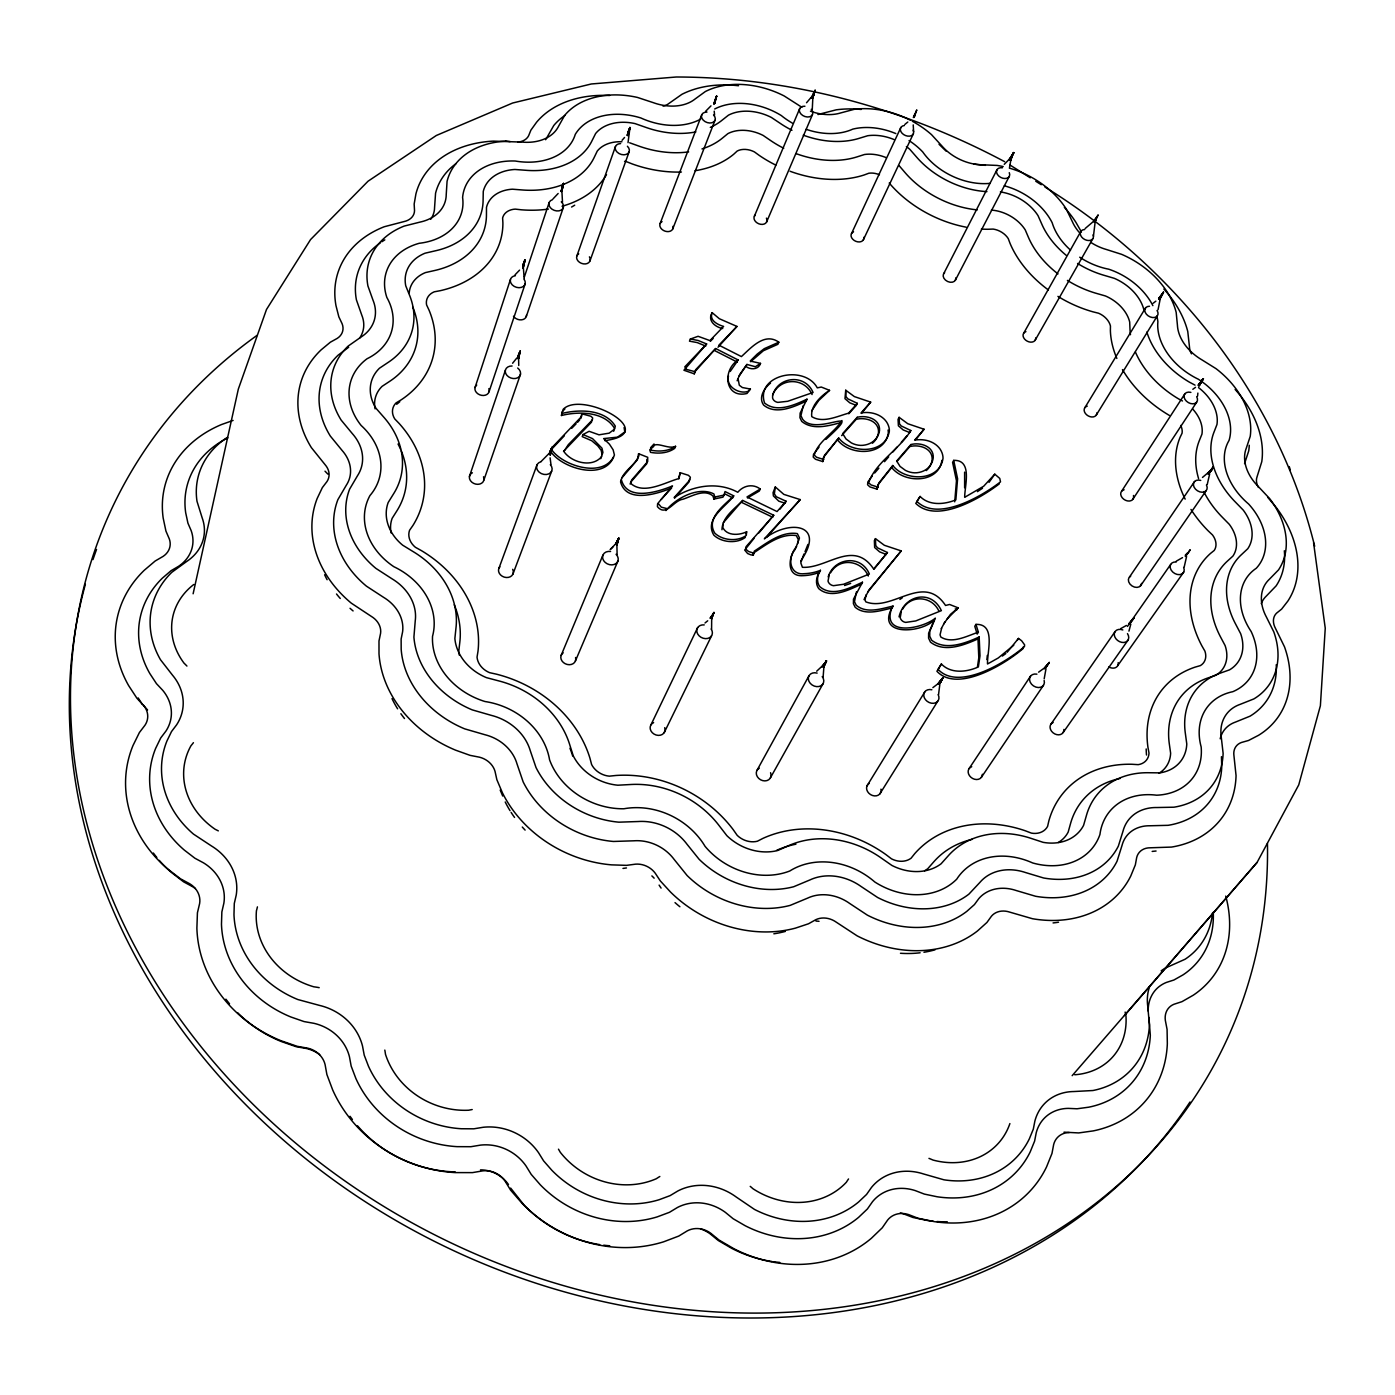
<?xml version="1.0" encoding="UTF-8"?>
<svg xmlns="http://www.w3.org/2000/svg" width="1395" height="1395" viewBox="0 0 1395 1395"><rect width="100%" height="100%" fill="white"/><g stroke="black" fill="none" stroke-linecap="round" stroke-linejoin="round"><path stroke-width="1.5" d="M938.539 694.658L939.794 684.596M624.803 431.962L624.088 427.55M819.057 447.08L813.529 454.299L813.215 457.107L815.517 459.269L822.771 461.571L823.468 457.42L838.726 438.03C851.142 454.055 885.598 454.351 889.365 431.072A19.687 14.979 27.2 0 0 886.61 421.987C881.047 413.949 870.306 411.316 861.046 412.937L870.689 402.126L854.385 396.599L845.719 390.216L844.969 398.674L849.764 402.806L856.303 405.387L857.332 403.347L847.741 398.778L845.998 396.633L845.719 390.216M822.771 461.571L824.48 455.38L838.726 438.03M753.997 538.4L744.686 550.048L747.598 553.519L750.632 554.774L753.283 555.28L753.335 553.117C765.872 544.992 780.503 533.099 796.336 535.593L798.446 539.987L797.644 543.719M753.283 555.28L754.329 551.112C766.866 542.986 781.514 531.094 797.347 533.587L799.475 537.982L795.586 548.497M964.625 487.779L964.625 472.138M518.609 358.567L518.748 365.49M523.334 267.369L524.886 260.237L522.776 268.171L524.886 260.237L523.073 267.038L524.886 260.237L523.421 264.318L524.886 260.237L523.421 264.318L524.886 260.237L523.334 267.369L524.189 278.634M738.077 378.655L739.315 385.247L742.349 387.531L750.423 389.065L747.005 393.477C724.825 398.918 721.93 369.954 738.199 359.997L715.67 348.541L695.617 369.78L694.292 373.843L683.916 370.25L706.637 343.972L698.093 340.467L690.351 339.055L689.479 341.165L697.204 342.577L705.748 346.082M562.359 187.052L563.475 183.53L561.767 191.272L563.475 183.53L561.644 187.976L563.475 183.53L561.627 190.435L563.475 183.53L561.732 187.715L563.475 183.53L561.889 190.958L562.499 202.327M1044.192 678.772L1045.954 668.99M628.744 131.043L627.959 135.42L629.982 127.538L627.576 135.507L629.982 127.538L628.116 134.67L629.982 127.538L628.099 132.037L629.982 127.538L628.029 142.674M899.112 417.332L899.461 423.784L901.222 425.946L910.813 430.514L909.732 432.537L903.21 429.956L898.397 425.806L898.049 419.354L899.112 417.332L907.796 423.731L924.065 429.241L916.253 439.059M580.773 418.605L581.785 413.809L590.957 416.285L592.666 417.925L592.3 420.069L568.323 444.639L563.876 451.492C571.287 462.477 592.23 468.197 601.594 456.601M581.785 413.809L581.575 416.495L552.594 446.958L551.81 449.94C563.615 466.488 604.523 478.712 614.428 455.032L613.12 449.783L609.458 444.203L603.651 438.588L617.532 437.158L624.908 431.875M616.886 545.079L617.113 554.478M867.899 591.899L901.205 550.903L884.36 545.288L875.45 538.644L875.729 545.55L877.525 547.817L887.447 552.525L873.933 569.299M1023.372 646.722L1023.215 648.466C1005.464 663.898 957.58 693.332 936.917 671.291L941.381 663.968C950.832 674.029 966.892 672.163 978.383 666.915L980.005 655.824L979.168 636.974C965.078 643.374 945.409 650.959 931.633 640.218L929.733 636.242L929.785 631.237L935.365 618.125C923.891 628.081 881.797 637.689 891.475 608.691M1158.042 309.742L1160.152 299.227M986.893 659.608L987.311 655.423M722.872 524.45L722.906 527.711C727.091 536.151 739.367 535.366 746.656 531.774L746.29 535.401C737.798 541.835 722.68 540.667 714.798 533.152C705.574 518.242 724.389 505.147 733.735 495.87L725.051 491.546L723.9 495.12L714.815 497.021L713.891 499.061L722.959 497.161L724.406 494.405M1197.573 396.058L1197.869 393.076M1184.216 566.945L1186.587 556.466M1207.233 484.483L1209.639 474.038M941.904 460.333C938.556 483.716 904.03 483.559 891.701 467.499L892.783 465.494C905.111 481.554 939.672 481.728 943.02 458.327A19.704 14.979 28.5 0 0 940.16 449.19C934.598 441.169 923.891 438.483 914.632 440.157L924.065 429.241M1009.527 167.4L1010.887 159.78M728.486 375.918C725.557 386.432 738.984 394.489 747.947 391.402L750.423 389.065M711.677 619.24L711.589 629.145M977.459 666.949L978.802 657.725L977.982 638.875L979.168 636.974M813.494 94.075L812.186 98.156L815.098 90.344L811.437 97.789L815.098 90.344L812.849 97.737L812.274 109.403M954.721 501.834L956.464 480.769L952.593 462.373L953.709 460.367C972.873 459.687 964.608 485.913 964.677 497.317L983.649 486.262L994.792 474.178L999.762 478.433L1000.511 481.85C981.662 496.376 937.911 522.131 916.881 501.415L920.107 496.446C929.279 505.984 944.589 504.519 955.854 499.863L957.598 478.781L953.709 460.367M561.889 190.958L562.481 187.226M591.846 420.034L591.48 422.179L563.528 451.352M689.461 479.322L688.973 482.007L674.587 498.154M823.852 667.507L823.137 676.906M628.203 134.827L628.901 131.287M617.131 541.487L615.509 544.189L618.787 538.208L616.852 545.271L618.787 538.208L615.736 544.137L618.787 538.208L616.747 542.393L617.131 541.591M718.006 347.25L736.961 326.43L719.367 318.74L712.165 312.672C708.887 320.327 717.623 324.739 723.621 326.413L709.933 340.589L698.075 336.3L690.351 339.055M519.114 354.696L518.434 357.992L520.143 351.226L518.382 355.306L520.143 351.226L518.539 358.742L520.143 351.226L518.068 357.713L520.143 351.226L518.609 355.812L518.818 354.958M1128.939 631.133L1130.822 624.071M715.495 99.725L714.693 103.474L716.664 96.028L713.822 103.91L716.664 96.028L715.077 100.196M193.12 593.782L238.336 389.083L266.497 309.481L310.544 239.591L368.053 181.21L436.321 135.489L512.628 103.021L591.306 83.979L676.261 77.004C790.808 77.144 903.733 107.921 1004.627 161.663M694.292 373.843L694.727 371.89L715.67 348.541M617.619 541.556L616.852 544.87L618.787 538.208L617.305 541.766M613.678 431.264L614.463 428.213C604.122 411.368 578.681 411.211 561.453 415.501L562.394 411.42L564.87 408.979M561.453 415.501L563.179 409.31C581.959 389.798 662.695 433.147 604.75 440.628M712.496 615.892L713.944 612.422L711.555 618.63L713.944 612.422L710.107 618.316L712.147 615.561M812.849 97.737L815.098 90.344L812.57 98.103L813.773 93.953M613.591 457.107C603.704 480.769 562.83 468.581 551.025 452.05M1095.145 221.997L1093.453 236.226M711.712 619.049L712.583 615.823M915.347 113.518L914.126 117.476L916.794 109.909L913.394 117.546L915.12 113.605M523.526 263.986L523.282 264.858L523.509 263.725M551.984 447.481L550.327 454.596L551.984 447.481L549.246 453.637L551.984 447.481L550.153 454.944L551.984 447.481L550.136 451.84L551.984 447.481L550.467 451.003M824.794 664.299L826.468 660.899L822.614 666.444L826.468 660.899L823.8 667.089L826.468 660.899L822.108 666.793L824.462 664.003M600.774 458.693L602.919 452.381L601.977 448.196L592.561 438.64L583.023 434.542L582.221 436.635L591.742 440.733L597.757 445.825L601.158 450.289L602.099 454.456M657.586 503.752L657.429 506.681C666.235 517.092 673.401 500.526 682.852 499.253C691.885 496.341 704.301 488.546 712.95 495.975L713.891 499.061M1011.724 156.1L1009.806 159.989L1013.694 152.578L1009.492 159.727L1013.694 152.578L1010.573 160.111L1013.694 152.578L1009.335 159.396L1011.689 156.013M678.929 478.834L680.202 472.696L688.45 475.311L690.368 477.264L689.88 479.95L674.134 497.579C693.367 485.216 718.006 481.467 737.781 492.278C743.378 485.443 753.004 483.455 760.258 489.035L759.281 491.057L747.493 497.963M1012.107 156.083L1010.712 160.024L1012.02 156.205M475.05 387.531L510.448 279.453M628.517 131.304L627.157 135.437L628.622 131.357M899.043 616.886C903.821 595.212 931.215 588.62 941.381 610.644L915.748 620.932L905.739 622.397A5.563 4.394 30.2 0 1 900.211 617.776L901.292 611.585M524.398 276.873L549.107 202.693M489.087 391.664L525.148 283.865M469.435 476.41L505.356 370.355M526.281 316.526L563.284 207.611M766.5 537.406L800.242 499.602L783.833 494.388L775.306 486.942L774.364 493.9L776.265 496.725L786.152 501.276L779.962 509.158M483.925 479.95L520.527 374.174M576.885 255.93L615.457 146.492M856.443 591.864L854.49 601.716L856.268 605.325C866.557 613.957 881.396 608.691 893.027 606.093L891.911 608.028C880.297 610.644 865.475 615.892 855.187 607.278L853.409 603.669L853.478 599.17L862.476 582.238C850.043 587.87 832.135 597.409 819.772 586.65C816.214 581.767 817.226 575.106 820.434 570.328A52.33 41.153 26.7 0 1 804.235 573.694C790.145 575.472 787.198 558.663 795.01 549.63M829.205 574.949L828.02 581.087A5.528 4.377 28.2 0 0 833.495 585.691L843.574 584.261L869.364 574.06C861.151 554.129 834.123 557.599 828.159 576.92M1096.139 218.161L1093.61 221.386L1098.214 214.9L1094.238 222.276L1096.243 218.457M589.928 261.022L629.11 151.863M941.608 628.291L940.056 634.812L940.805 637.009C952.087 644.211 967.049 635.946 978.383 632.179L975.959 624.385C996.204 623.687 987.05 651.953 987.503 663.985L998.297 657.952L1013.781 645.17M864.028 599.606L868.98 589.945L901.205 550.903M866.121 594.828L865.005 600.007L865.824 601.855C892.451 612.231 923.42 572.089 945.548 605.465L949.594 604.471L958.156 607.854L947.153 618.944M1096.453 218.457L1094.813 222.311L1096.487 218.387M940.84 681.806L942.811 677.953L938.05 683.968L942.811 677.953L940.631 682.05L942.811 677.953L938.085 683.777L940.649 680.969M498.974 568.166L537.023 464.831M512.907 574.147L551.67 471.161M630.104 484.03L631.726 479.95L647.681 461.571L647.716 457.298L638.596 453.706L637.428 459.722L621.926 477.822M660.131 223.514L701.807 114.652M672.721 229.007L714.955 120.423M803.258 405.631L800.939 415.64L802.683 419.337C816.947 437.158 867.341 401.533 825.892 439.425M805.002 551.74L807.932 544.434M1047.383 665.677L1049.249 662.433L1044.262 668.658L1049.249 662.433M737.135 380.748L739.838 374.348L746.953 364.444L755.375 366.728L760.519 363.38L750.196 361.043L757.206 354.086L764.303 348.645L778.828 342.211L777.887 344.303L763.361 350.738L750.649 361.741M941.102 681.074L939.62 683.777L942.811 677.953L940.265 681.963L940.788 681.266M561.121 655.441L602.867 555.245M653.156 446.051C657.132 441.605 668.763 449.696 675.581 446.313L674.692 448.388C667.786 453.253 658.667 453.863 650.558 452.364L649.739 449.8L653.749 446.4M712.165 312.672C707.056 320.519 715.373 327.25 722.715 328.522M754.399 216.19L799.719 108.514M575.455 660.864L617.933 560.999M766.57 222.067L812.448 114.686M665.956 510.587C675.703 498.085 698.651 486.088 713.891 493.935L714.815 497.021M800.747 560.947C826.677 523.561 788.872 519.236 764.355 538.854L800.242 499.602M803.938 554.007L800.782 562.83L802.404 567.294C827.026 568.864 853.444 538.801 873.636 568.986L887.447 552.525M730.213 371.454L738.199 359.997M1161.25 295.618L1159.018 299.35L1163.465 292.235L1159.629 299.559L1163.465 292.235L1158.722 299.053L1163.465 292.235L1158.617 298.704L1161.215 295.531M738.914 376.441L746.953 364.444M1188.209 553.013L1190.214 549.735L1185.314 556.466L1188.034 553.083M760.519 363.38C758.618 369.71 750.667 370.006 746.011 366.536M824.864 663.933L823.085 666.479L826.468 660.899L824.201 665.014L824.672 664.282M851.525 233.54L900.821 127.538M745.314 537.406C736.839 543.841 721.738 542.672 713.856 535.174C704.039 519.027 725.749 507.03 733.735 495.87M863.348 239.835L913.184 134.112M723.342 522.689L742.715 500.439L773.754 515.261L758.897 532.907M650.994 724.79L697.639 627.611M811.785 410.723L818.673 400.574L829.572 390.338L821.289 387.043L817.296 387.862C804.514 364.182 755.323 374.662 764.547 402.998C776.806 413.147 794.627 404.916 806.973 399.197L805.996 401.272C793.65 406.974 775.829 415.222 763.606 405.056C758.2 397.435 764.303 388.037 770.528 383.067M745.697 533.779L746.656 531.774M775.306 486.942L773.057 492.662L773.388 495.922L778.776 501.136L785.158 503.299M1244.567 463.611L1248.734 450.864A85.984 62.513 31.9 0 0 1249.257 445.284M664.212 732.637L711.555 635.841M796.597 546.509C788.437 555.838 785.42 577.111 803.206 575.664A52.278 41.135 26.7 0 0 819.388 572.299L820.434 570.328M870.689 402.126L861.395 413.426M943.718 273.647L997.059 169.597M955.279 280.36L1009.143 176.607M941.259 628.657L944.833 622.065M872.189 476.079L867.864 481.903L867.585 484.745L869.905 486.907L877.141 489.192L878.85 483.001L892.783 465.494M875.45 538.644L874.369 540.615L874.648 547.52L879.617 551.862L886.366 554.495M1161.303 295.391L1158.704 298.408L1161.529 295.444M756.892 770.528L808.926 675.878M862.476 582.238L861.395 584.209C848.98 589.823 831.071 599.362 818.725 588.62C815.168 583.738 816.197 577.077 819.388 572.299M920.107 496.446L915.783 503.403C936.795 524.101 980.511 498.346 999.343 483.821M770.441 777.782L823.172 683.515M1023.721 333.161L1080.916 231.274M1035.073 340.363L1092.791 238.754M806.973 399.197L800.137 413.129L799.945 417.698L801.706 421.377C812.692 430.497 828.543 425.841 840.958 422.563M994.792 474.178L989.038 482.321M1201.112 382.056L1198.933 385.805L1203.397 378.708L1198.567 385.543L1203.397 378.708L1198.375 385.194L1203.397 378.708L1198.375 384.846L1201.112 381.811M893.027 606.093C874.264 636.643 921.014 633.487 934.231 620.06L928.634 633.173L928.582 638.16L930.482 642.136C944.241 652.877 963.893 645.275 977.982 638.875M1084.926 407.584L1145.557 307.911M866.975 785.926L925.042 691.519M1096.121 415.326L1157.292 315.933M975.959 624.385L974.774 626.303L977.18 634.08L978.383 632.179M879.844 793.929L937.684 701.319M772.847 394.436C780.206 377.382 804.514 377.243 812.082 394.558M1017.269 640.322L1018.507 638.422L1021.628 640.758L1024.61 644.839L1024.453 646.565C1006.667 662.015 958.766 691.449 938.085 669.391L941.381 663.968M1121.65 491.162L1185 393.652M1132.705 499.48L1196.614 402.301M969.106 768.575L1030.504 676.191M1210.86 470.481L1208.419 474.091L1213.249 467.255L1208.14 473.759L1213.249 467.255L1210.93 471.126L1213.249 467.255L1208.07 473.376L1210.843 470.377L1202.49 477.439M981.4 777.311L1043.443 685.329M1129.531 576.972L1194.573 481.484M1140.43 585.952L1206.047 490.796M877.786 485.007L891.701 467.499M943.683 623.983L950.448 614.375L958.156 607.854M1050.766 724.423L1114.971 631.726M1124.509 1015.525L1257.069 862.441L1298.745 784.897L1320.385 705.748L1325.25 628.203L1313.567 542.725M1127.456 626.442L1170.632 564.487M1018.507 638.422L1007.173 652.267M1063.199 732.462L1128.049 640.113M1117.726 665.624L1183.727 572.142M516.882 357.94L512.593 363.258M1211.069 470.272L1213.249 467.255L1208.192 473.079M811.297 97.162L806.537 102.759M1132.077 620.444L1134.309 617.549L1129.287 624.018L1134.309 617.549L1129.148 623.425L1131.92 620.566M548.653 453.881L541.138 461.466M902.513 609.319C910.569 594.444 931.773 595.804 938.852 610.975M830.583 572.77C839.424 557.25 861.395 560.023 868.283 576.013M822.23 666.636L824.515 663.915L816.703 671.187M661.213 499.462L671.623 487.988C656.801 494.109 626.338 503.56 620.566 481.92C622.745 470.795 635.039 465.843 638.927 455.677L638.596 453.706M558.157 193.486L552.926 198.997M577.6 422.301L579.71 419.843M630.871 482.007L646.809 463.646L646.844 459.373M610.121 549.613L615.16 544.416M622.065 140.32L624.524 137.477M897.002 461.379L909.802 446.574C919.113 444.116 932.854 448.179 932.139 459.809A28.946 22.041 28.1 0 1 926.245 470.586M519.568 270.142L515.017 274.85M910.813 430.514C899.845 449.085 875.624 462.268 868.649 482.722L870.968 484.902L878.205 487.186M874.682 472.992L878.885 468.145M884.5 461.675L888.702 456.81M892.905 451.963L897.125 447.097M901.327 442.25L906.942 435.763M1072.162 1075.667L1257.069 862.441M773.754 515.261L746.046 546.683L745.941 549.299L748.574 551.513L754.276 553.292M786.152 501.276L777.05 511.546L746.988 496.951L760.258 489.035M551.81 449.05L564.4 435.711M1009.405 159.1L1004.243 164.348M841.638 435.641L856.181 419.337C865.458 416.948 879.303 420.889 878.484 432.572A28.929 22.041 26.8 0 1 872.416 443.244M710.979 105.863L705.678 111.234M841.97 420.523C834.419 432.572 818.115 441.256 814.227 455.084L816.528 457.229L823.782 459.53M857.332 403.347L848.561 413.164C837.279 416.303 822.719 423.505 811.75 416.617C810.338 405.736 821.08 395.831 829.572 390.338M848.788 413.792L856.303 405.387M654.028 443.976L650.593 447.725L651.43 450.289C659.539 451.788 668.676 451.195 675.581 446.313M1093.68 221.247L1085.223 228.466M710.404 341.287L713.141 338.444M736.961 326.43L718.896 345.158L741.408 356.579C751.155 347.721 764.652 331.975 778.828 342.211M706.637 343.972L684.806 366.85L686.323 369.361L695.181 371.733M571.741 428.265L576.135 423.784M612.823 547.136L610.714 549.072M1155.862 301.146L1153.177 303.238M742.715 500.439C734.729 508.791 722.261 517.057 721.965 529.734M938.19 683.602L932.854 687.648M904.884 124.417L907.814 122.028M1044.471 667.943L1038.612 672.163M705.033 622.955L707.718 620.792M1195.532 387.322L1192.812 389.292M1002.342 656.068L1005.83 653.558M583.023 434.542L589.108 431.299L598.996 434.822L609.144 433.165L614.515 429.172L615.3 426.12C604.942 409.258 579.483 409.101 562.237 413.391M899.897 599.449L902.303 597.775M977.407 491.633L982.499 488.233M1182.507 557.616L1176.264 561.191M1126.41 625.448L1120.726 628.604M348.68 347.233L338.096 355.184A94.302 74.074 17.1 0 0 330.336 436.077L342.124 450.48A39.601 31.649 14.5 0 1 346.326 485.198L337.886 499.637A96.551 78.172 17.7 0 0 366.414 586.144L383.555 597.322A40.577 33.672 15.8 0 1 402.597 631.813L401.132 639.032L401.185 649.355A98.086 81.52 20.1 0 0 464.675 728.853L485.007 734.746A41.118 35.137 20.2 0 1 516.935 763.675L523.16 781.897A98.783 83.334 24.6 0 0 613.434 841.464L633.905 840.801A41.24 35.607 27.6 0 1 674.116 859.39L687.125 875.537A98.696 83.107 29.9 0 0 790.198 905.372L807.635 898.118A41.03 34.892 34.5 0 1 849.729 903.489L867.359 915.137A97.824 80.893 34 0 0 966.875 911.301L974.442 904.57L978.749 898.694A40.403 33.253 38.1 0 1 1016.292 890.551L1035.596 896.27A96.115 77.318 36 0 0 1117.046 861.238L1122.051 845.335A39.339 31.161 38.9 0 1 1150.003 825.77L1168.086 825.317A93.727 73.133 36.3 0 0 1221.758 766.396L1221.445 756.7M233.105 420.436L221.491 424.551A123.702 100.021 13.7 0 0 163.18 518.051L165.935 531.094L169.336 538.993A20.942 17.019 9.8 0 1 163.093 556.396L155.159 561.017L144.278 570.259A127.869 106.648 12 0 0 128.654 685.625L136.884 698.197L147.574 709.95M844.55 585.516L850.671 583.406M622.972 868.422L626.46 867.952M1152.165 851.421L1156.071 851.02M455.101 1171.748L451.178 1171.748A123.806 112.995 22.3 0 1 357.504 1125.817M1064.019 1132.165L1078.684 1132.932L1093.192 1130.909A126.997 105.148 41.1 0 0 1167.336 1043.652L1167.074 1029.37L1165.331 1020.355A20.751 16.723 42.9 0 1 1174.015 1004.243L1181.966 1001.662L1193.248 995.21A122.76 98.661 39.2 0 0 1225.734 896.078M991.392 210.104L994.321 210.401A34.108 24.343 27.6 0 1 1025.255 229.913L1028.272 236.976A82.41 57.91 29 0 0 1058.003 273.908M973.675 164.104L985.428 165.36M506.054 141.052L510.117 141.575M772.76 517.283L741.756 502.462M666.845 508.547L661.317 507.17L658.004 503.211L672.512 485.931C657.673 492.051 627.192 501.502 621.42 479.845M629.668 142.796L638.474 145.952A84.38 60.09 21.3 0 0 688.624 151.898M714.763 350.651L737.275 362.09M725.295 494.109L732.776 497.893M1195.027 385.142L1189.429 382.16A77.056 54.475 31.5 0 1 1146.864 332.045M1182.489 400.975L1178.897 399.075A83.927 59.566 31.6 0 1 1135.425 352.063M955.279 608.865L956.987 609.772M1010.119 165.116L1030.26 177.793M1035.77 181.263L1041.263 184.715M1044.925 187.017C1175.183 267.439 1277.907 396.407 1314.683 546.247M939.044 144.278L946.228 151.235M899.2 165.761L904.657 172.143A81.974 57.439 26.4 0 0 977.285 209.895M837.697 440.07C850.113 456.095 884.535 456.357 888.301 433.113A19.669 14.979 27.2 0 0 888.057 430.061M325 471.179L327.912 474.143M1267.863 497.474L1276.111 507.344A106.526 79.009 33.9 0 1 1287.812 601.14L1281.621 609.109L1276.617 613.12A17.769 13.183 36.3 0 0 1275.466 628.343L1284.499 646.827A109.769 83.386 35.4 0 1 1258.499 735.322L1248.525 740.483L1241.48 742.471A18.466 14.124 38 0 0 1233.965 755.846L1236.057 775.585A113.065 88.373 36.3 0 1 1171.486 847.079L1150.3 847.794A19.129 15.171 38.9 0 0 1136.716 857.384L1135.338 864.9L1130.787 875.973A115.942 93.395 36.1 0 1 1032.457 918.712L1009.771 912.138A19.635 16.182 38.1 0 0 991.479 916.166L986.91 922.479L977.529 930.918A117.982 97.702 34 0 1 857.14 935.853L836.39 922.252A19.948 16.984 34.5 0 0 815.848 919.671L808.525 923.769L795.377 928.146A119.046 100.37 29.9 0 1 670.594 892.12L660.341 880.942L655.249 873.218A20.053 17.333 27.6 0 0 635.632 864.15L626.582 865.353L611.603 864.865A119.133 100.649 24.6 0 1 502.374 792.709L496.864 779.683L495.016 771.33A19.983 17.106 20.2 0 0 479.461 757.189L470.098 755.358L455.624 750.179A118.313 98.47 20.1 0 1 379.004 653.836L378.987 640.985L380.591 633.26A19.722 16.391 15.8 0 0 371.366 616.416L351.331 603.181A116.482 94.441 17.6 0 1 317.188 498.451L322.367 487.57L327.005 481.519A19.251 15.397 14.5 0 0 325.018 464.587L311.364 447.603A113.745 89.489 17 0 1 321.146 349.849L330.371 342.193L337.189 338.41A18.623 14.351 15.1 0 0 342.089 323.675L338.845 316.857L335.986 305.662A110.501 84.45 17.7 0 1 384.253 226.74L404.009 221.578A17.926 13.375 16.7 0 0 414.524 210.628L414.158 204.036L415.919 193.922A107.206 79.899 19.1 0 1 493.237 141.122L522.445 142.116A43.315 31.3 18.9 0 0 558.575 126.248L564.679 115.366A79.393 57.683 21.1 0 1 637.428 97.423L653.401 102.689A41.989 29.766 21.3 0 0 695.024 99.045L705.364 91.529A77.736 55.713 23.1 0 1 784.182 95.959L797.905 104.73A41.118 28.807 23.8 0 0 801.881 107.206M659.103 885.11L661.073 888.092M138.157 697.936L142.447 704.51M510.64 1188.069L524.206 1205.245A123.736 112.594 33.3 0 0 599.693 1244.602M1081.439 231.988L1075.894 222.311A100.824 72.121 27.6 0 0 1064.368 207.384M500.195 790.076L502.706 796.022M1289.276 466.662L1290.235 469.714M1148.939 1017.478L1150.317 1035.317A105.235 87.048 41.1 0 1 1088.693 1107.194L1077.045 1108.781L1068.239 1108.38A44.431 37.177 45.3 0 0 1036.241 1132.705L1034.602 1141.127L1030.225 1151.851A108.252 92.611 41.7 0 1 937.091 1196.753L924.327 1194.085L915.312 1190.615A45.791 40.002 46.2 0 0 872.45 1201.775L867.411 1208.959L858.622 1217.329A110.257 97.563 39.8 0 1 745.104 1225.682L733.142 1218.724L725.348 1212.342A46.453 42.338 42.7 0 0 677.429 1207.495L669.478 1212.307L657.289 1216.859A111.112 100.789 33.1 0 1 540.336 1184.843L531.216 1174.398L526.002 1165.941A46.541 43.489 28.8 0 0 480.612 1145.103L470.9 1146.707L457.124 1146.655A111.181 101.155 22.4 0 1 355.865 1078.457L351.174 1066.111L349.465 1056.835A46.506 42.722 12.7 0 0 314.014 1023.337L304.075 1021.576L290.927 1017.007A110.554 98.47 14.6 0 1 221.474 924.257L221.857 911.946L223.845 903.297A46 40.577 7.4 0 0 203.548 862.877L194.916 858.239L184.384 850.148A108.793 93.796 11.8 0 1 155.612 748.452L160.704 737.972L165.9 731.119A44.779 37.822 7.7 0 0 162.657 690.229L156.467 683.655L149.858 673.593A105.968 88.269 12 0 1 162.361 578.158L171.062 570.694L178.49 566.353A43.071 34.962 9.9 0 0 191.132 530.553L187.941 523.195L185.692 512.75A102.515 82.793 13.8 0 1 227.856 437.856M550.973 464.552L550.101 457.822M680.202 472.696L678.493 478.659C664.561 482.635 644.211 494.772 631.081 483.751L630.958 481.972M913.603 131.548L913.219 124.887M714.223 111.181L714.571 115.122M877.141 487.047L877.141 489.192M143.511 705.26A21.779 18.397 7.6 0 1 145.01 725.191L139.413 732.514L132.996 745.54A131.287 113.291 11.7 0 0 167.383 868.719L180.513 878.815L189.772 883.802A22.355 19.739 7.3 0 1 199.624 903.541L197.427 912.801L196.887 928.128A133.379 118.924 14.5 0 0 280.726 1040.618L297.135 1046.302L307.807 1048.186A22.616 20.785 12.6 0 1 325.087 1064.559L326.883 1074.499L332.673 1089.913A134.147 122.167 22.4 0 0 455.258 1172.602L472.434 1172.62L482.862 1170.858A22.634 21.152 28.8 0 1 505.025 1181.024L510.587 1190.127L521.939 1203.188A134.059 121.731 33.2 0 0 663.619 1241.812L678.79 1236.057L687.299 1230.861A22.582 20.594 42.8 0 1 710.683 1233.197L719.053 1240.05L733.979 1248.752A133.048 117.825 39.9 0 0 871.369 1238.289L882.25 1227.809L887.621 1220.067A22.268 19.46 46.3 0 1 908.511 1214.557L918.189 1218.288L934.127 1221.601A130.624 111.862 41.8 0 0 1046.581 1166.848L1051.969 1153.473L1053.678 1144.458A21.605 18.1 45.4 0 1 1069.233 1132.531M193.417 742.681A77.51 65.356 7.8 0 1 190.975 745.732A76.847 66.14 11.9 0 0 215.161 829.293A79.602 70.151 7.6 0 1 218.317 830.879M186.93 666.06A77.51 65.356 7.8 0 0 184.053 663.183A74.842 62.252 12.1 0 1 193.783 584.488M159.274 860.401A121.191 104.817 11.6 0 0 171.602 872.607L183.565 881.814L192.51 886.645A31.928 28.249 7.1 0 1 195.422 888.632M156.815 857.489A121.191 104.817 11.6 0 1 153.345 853.008M257.43 906.872A79.602 70.151 7.6 0 1 256.436 910.743A78.085 69.454 14.7 0 0 313.823 986.806A80.491 73.883 12.8 0 1 319.193 987.66M237.534 1012.63A123.109 109.996 14.3 0 0 281.319 1041.542L296.263 1046.721L306.569 1048.534A32.277 29.731 12.3 0 1 319.682 1054.637M229.547 1003.825A123.109 109.996 14.3 0 1 225.92 999.186M384.811 1050.086A80.491 73.883 12.8 0 1 385.473 1054.271A78.538 71.354 22.5 0 0 468.72 1110.228A80.579 75.19 28.8 0 1 472.19 1109.548M1212.517 912.975A93.395 74.755 39 0 1 1185.035 959.272L1169.603 966.16A52.016 41.78 42.8 0 0 1161.163 970.85M1213.266 912.295A101.73 81.642 39.1 0 1 1183.012 974.878L1173.927 980.005L1166.482 982.394A42.67 34.369 42.9 0 0 1148.19 1011.009M227.263 437.437A94.11 75.801 13.9 0 0 196.991 501.276L202.17 517.859A52.504 42.513 10 0 1 186.843 561.365L171.777 572.334A97.301 80.858 12.2 0 0 160.495 659.73L172.509 675.18A54.597 46 7.9 0 1 176.572 724.877L171.515 731.555L166.929 741.007A99.917 85.932 12 0 0 193.504 834.123L211.412 845.928A56.079 49.366 7.7 0 1 236.226 895.067L234.29 903.489L233.976 914.562A101.539 90.239 14.8 0 0 297.798 999.518L319.333 1005.359A56.707 51.999 12.9 0 1 362.526 1046.093L364.217 1055.126L368.472 1066.233A102.131 92.715 22.5 0 0 461.379 1128.747L473.794 1128.817L483.263 1127.265A56.759 52.923 28.8 0 1 538.505 1152.636L543.614 1160.884L551.845 1170.283A102.079 92.384 33 0 0 659.085 1199.735L670.088 1195.637L677.848 1190.981A56.637 51.528 42.4 0 1 736.141 1196.962L754.538 1209.448A101.277 89.402 39.6 0 0 858.622 1201.967L866.557 1194.451L871.474 1187.459A55.817 48.668 46 0 1 923.647 1173.997L943.944 1179.804A99.429 84.851 41.6 0 0 1029.336 1138.861L1033.294 1129.2L1034.898 1121.005A54.178 45.215 45.2 0 1 1073.854 1091.535L1092.93 1090.524A96.639 79.724 40.9 0 0 1149.445 1024.819L1147.736 1006.213A52.016 41.78 42.8 0 1 1149.846 986.003M659.835 1176.491A80.404 73.203 42.5 0 0 656.33 1178.723A78.486 71.093 33.1 0 1 560.267 1152.27A80.579 75.19 28.8 0 0 558.471 1149.184M750.231 1186.36A80.404 73.203 42.5 0 1 752.969 1188.732A77.876 68.808 39.7 0 0 846.364 1182.245A79.236 69.14 46.1 0 1 848.544 1178.949M609.755 1245.787A123.736 112.594 33.3 0 1 603.721 1245.177M480.508 1169.864A32.294 30.254 28.9 0 1 508.478 1184.547M900.281 1212.987A31.789 27.848 46.5 0 1 903.646 1213.894L912.993 1217.486L927.518 1220.503A120.598 103.509 42 0 0 933.185 1221.218M1009.893 1123.568A76.463 65.321 41.6 0 1 932.976 1160.047A79.236 69.14 46.1 0 0 928.965 1158.373M947.275 1221.776A120.598 103.509 42 0 1 936.969 1221.532M779.788 1262.44A122.812 109.002 40.1 0 1 773.911 1261.777M771.958 1261.498A122.812 109.002 40.1 0 1 731.887 1248.438L718.285 1240.521L710.212 1233.895A32.242 29.469 43.1 0 0 700.569 1228.908M1074.76 1074.76A74.319 61.38 41 0 0 1125.957 1015.891A73.83 59.375 42.8 0 1 1125.137 1012.072M352.412 1119.522A123.806 112.995 22.3 0 1 350.04 1116.279M401.272 450.881A97.04 77.545 14.5 0 1 396.755 511.058L392.152 518.33A39.409 31.893 17.7 0 0 391.088 532.925M398.046 444.028A97.04 77.545 14.5 0 1 400.522 449.155M989.7 183.39A57.893 40.472 26.4 0 1 922.723 151.933A59.096 42.112 25.3 0 0 909.052 140.581M986.928 191.621A75.26 52.522 26.4 0 1 916.271 156.711L909.941 149.457A41.623 29.609 25.3 0 0 906.384 146.562M981.382 229.076A98.923 69.436 26.4 0 0 987.747 229.268L993.17 229.076A16.583 11.857 27.6 0 1 1008.254 238.597L1010.032 243.34A99.446 69.994 29 0 0 1048.342 289.933M966.247 227.193A98.923 69.436 26.4 0 1 889.225 183.041M1003.214 166.563A76.725 54.562 27.6 0 0 997.076 165.43L982.063 164.784A40.786 28.458 26.4 0 1 941.852 145.9L931.511 134.635A76.83 54.667 25.3 0 0 912.33 121.26M1009.335 168.115A76.725 54.562 27.6 0 1 1066.216 208.936L1072.337 221.613A40.996 28.685 29 0 0 1079.137 232.285M1004.348 185.797A59.026 42.042 27.6 0 1 1052.179 222.747A58.206 40.786 29 0 0 1070.506 250.106M1000.372 191.917A41.571 29.557 27.6 0 1 1038.037 215.65L1041.612 223.706A75.661 52.94 29 0 0 1066.233 255.337M714.711 108.984A59.793 42.931 23.1 0 1 781.339 115.576A58.381 40.978 23.8 0 0 792.273 123.056M738.513 85.74A102.149 73.639 23.1 0 0 681.911 94.319L668.728 103.596A16.74 11.945 21.3 0 1 663.009 106.09M806.083 129.282A58.381 40.978 23.8 0 0 852.746 129.142A59.096 42.112 25.3 0 1 895.834 133.571M803.276 135.175A75.888 53.184 23.8 0 0 859.494 138.227L867.742 135.716A41.623 29.609 25.3 0 1 894.178 139.605M791.976 130.258A75.888 53.184 23.8 0 1 779.927 123.161L771.365 117.442A42.112 30.184 23.1 0 0 728.469 115.157L722.209 120.109A77.492 54.963 21.3 0 1 710.317 127.381M796.039 153.607A82.654 58.171 23.8 0 0 857.35 156.781L864.534 154.496A34.143 24.395 25.3 0 1 886.261 157.67M783.711 148.254A82.654 58.171 23.8 0 1 770.581 140.511L763.152 135.437A34.544 24.866 23.1 0 0 727.894 133.624L722.488 138.053A84.38 60.09 21.3 0 1 701.964 148.934M790.041 171.254A99.725 70.325 23.8 0 0 864.22 174.95L868.858 173.224A16.6 11.875 25.3 0 1 879.46 174.741M775.812 165.116A99.725 70.325 23.8 0 1 759.211 155.386L754.381 151.881A16.792 12.119 23.1 0 0 737.205 151.026L733.822 154.148A101.818 72.645 21.3 0 1 695.059 170.731M810.46 111.181A41.118 28.807 23.8 0 0 840.766 112.908L854.106 109.351A76.83 54.667 25.3 0 1 910.412 120.249M817.923 114.512A16.409 11.561 23.8 0 0 819.475 114.128L836.285 109.821A100.946 72.261 25.3 0 1 861.221 109.455M353.092 610.94A107.45 87.414 17.5 0 1 350.04 608.307M340.258 598.472A107.45 87.414 17.5 0 1 336.509 593.991M327.11 579.727A107.45 87.414 17.5 0 1 324.616 574.757M564.975 115.401A86.455 63.071 21 0 0 553.78 125.498L547.136 137.163A35.52 25.773 18.9 0 1 545.602 139.727M609.58 95.505A104.294 76.219 21 0 0 536.604 122.202L530.885 130.171L528.618 135.768A17.281 12.555 18.9 0 1 517.963 142.098M621.926 141.767A35.276 25.738 21 0 0 597.269 151.061L594.287 157.251A87.031 63.176 18.9 0 1 521.747 189.929L512.401 189.197A36.27 26.976 19.2 0 0 486.489 207.367L486.454 214.743A90.326 67.291 16.7 0 1 434.351 270.578L425.458 272.583A37.386 28.51 17.7 0 0 409.223 292.741M606.511 174.637A105.009 76.341 18.8 0 1 562.028 206.251M548.427 209.076A105.009 76.341 18.8 0 1 521.451 209.808L515.208 209.111A17.629 13.13 19.1 0 0 502.618 218.004L502.897 222.956A108.967 81.311 16.7 0 1 440.279 290.683L434.246 291.817A18.17 13.88 17.7 0 0 426.591 304.93L428.997 310.039A113.187 87.275 15.1 0 1 401.115 399.877L396.075 402.911A18.71 14.717 17 0 0 394.768 418.936L399.214 423.539A117.058 93.674 14.4 0 1 412.868 525.549L409.572 530.274A19.164 15.537 17.6 0 0 415.379 547.276L421.447 550.641A119.935 99.673 15.7 0 1 477.997 651.273L477.038 657.132A19.46 16.182 20.1 0 0 489.593 672.669L496.515 674.186A121.487 104.015 20.2 0 1 589.98 758.287L591.602 764.512A19.6 16.548 24.6 0 0 609.301 776.161L616.084 775.463A121.871 105.41 27.6 0 1 733.229 829.676L737.188 835.343A19.582 16.496 29.9 0 0 757.363 841.237L762.978 838.36A121.26 103.282 34.5 0 1 885.86 854.542L891.51 858.849A19.408 16.06 34 0 0 911.074 858.221L914.736 853.635A119.412 98.452 38.2 0 1 1025.029 830.688L1031.446 833.129A19.077 15.362 36 0 0 1047.593 826.381L1048.883 820.766A116.273 92.262 38.9 0 1 1131.973 764.268L1138.198 764.652A18.606 14.525 36.3 0 0 1149.009 753.143L1147.946 747.301A112.263 85.897 38 0 1 1195.096 667.124L1200.363 665.607A18.048 13.706 35.4 0 0 1204.931 651.169L1201.845 645.798A108.043 80.125 36.3 0 1 1210.441 553.484L1214.208 550.45A17.525 12.991 33.9 0 0 1212.517 534.965L1207.948 530.623A104.224 75.417 34 0 1 1190.981 509.437M624.559 161.332A17.159 12.538 21 0 1 626.442 161.663L632.249 163.947A101.818 72.645 21.3 0 0 681.423 172.021M700.552 119.168A59.601 42.338 21.3 0 1 640.846 117.965A61.066 44.431 21 0 0 575.263 134.408A61.485 44.518 18.9 0 1 515.243 161.018A62.775 46.593 19.2 0 0 462.599 197.497A63.804 47.43 16.8 0 1 419.232 243.288A64.711 49.261 17.8 0 0 386.851 297.449A66.297 50.917 15.2 0 1 367.059 358.742A66.629 52.225 17.1 0 0 361.131 425.458A68.564 54.684 14.6 0 1 369.954 495.556A68.233 55.12 17.7 0 0 393.843 566.701A70.273 58.206 15.9 0 1 432.537 636.26A69.314 57.491 20.2 0 0 485.007 701.528A71.18 60.752 20.3 0 1 549.578 759.839A69.802 58.782 24.6 0 0 623.879 808.769A71.407 61.572 27.6 0 1 705.033 846.312A69.75 58.607 29.9 0 0 789.797 870.986A71.058 60.316 34.4 0 1 874.804 881.989A69.122 57.038 34 0 0 956.761 879.129A69.959 57.474 38 0 1 1032.649 862.947A67.919 54.51 36 0 0 1099.94 834.472A68.111 53.864 38.8 0 1 1156.594 795.202A66.228 51.563 36.2 0 0 1201.165 746.953A65.757 50.115 37.9 0 1 1232.796 691.693A64.275 48.633 35.4 0 0 1251.123 631.464A63.263 46.733 36.2 0 1 1256.25 568.288A62.374 46.07 33.8 0 0 1248.63 504.031A61.014 43.96 34 0 1 1229.03 440.489A60.735 44.047 31.9 0 0 1198.392 379.248A59.27 41.972 31.5 0 1 1157.885 321.722A59.584 42.687 29.8 0 0 1156.908 316.369M695.861 131.915A77.492 54.963 21.3 0 1 645.153 127.137L635.074 123.614A43.018 31.248 21.1 0 0 595.613 133.536L592.108 140.546A79.933 57.788 18.9 0 1 525.514 170.26L514.86 169.475A44.221 32.765 19.2 0 0 483.263 191.464L483.106 199.869A82.968 61.572 16.8 0 1 435.223 250.838L425.091 253.192A45.599 34.648 17.8 0 0 405.736 285.783L409.31 294.676A86.211 66.123 15.2 0 1 387.74 362.683L379.457 368.228A46.942 36.741 17.2 0 0 376.022 408.316L383.224 416.53A89.193 71.023 14.6 0 1 393.373 494.144L388.194 502.496A48.075 38.781 17.8 0 0 402.667 545.183L412.868 551.443A91.407 75.609 15.9 0 1 455.938 628.308L454.875 638.509A48.842 40.455 20.2 0 0 486.436 677.639L498.364 680.795A92.593 78.94 20.3 0 1 569.875 745.192L573.258 755.863A49.191 41.362 24.6 0 0 617.88 785.211L629.755 784.565A92.89 79.986 27.6 0 1 719.489 826.102L726.847 835.64A49.139 41.24 29.9 0 0 777.73 850.497L787.756 846.05A92.419 78.364 34.4 0 1 881.779 858.396L891.876 865.423A48.703 40.141 33.9 0 0 941.084 863.801L947.833 856.268A90.989 74.667 38 0 1 1031.934 838.657L1043.129 842.336A47.849 38.362 35.9 0 0 1083.584 825.352L1086.304 815.918A88.582 69.942 38.8 0 1 1149.271 772.743L1159.925 772.865A46.663 36.27 36.2 0 0 1186.779 743.971L1185.436 733.997A85.513 65.077 37.9 0 1 1220.799 672.948L1229.553 669.844A45.285 34.212 35.3 0 0 1240.661 633.696L1235.796 624.419A82.27 60.665 36.2 0 1 1241.759 554.356L1247.758 548.741A43.942 32.399 33.8 0 0 1243.241 510.099L1235.761 502.427A79.341 57.073 34 0 1 1214.138 431.787L1216.963 424.498A42.792 30.969 31.9 0 0 1198.549 387.618M430.706 219.294A36.863 27.464 16.7 0 0 434.577 207.471L435.571 193.207A88.861 66.106 19.2 0 1 456.095 163.581M505.653 141.191A81.625 60.491 19.2 0 0 447.063 181.367L446.226 194.655A44.954 33.358 16.8 0 1 420.052 222.084L404.201 226.077A84.153 63.961 17.8 0 0 367.931 285.992L373.04 300.274A46.715 35.817 15.2 0 1 361.026 337.067L348.14 346.099A86.647 67.814 17.2 0 0 341.2 420.157L352.272 433.549A48.319 38.467 14.6 0 1 357.486 475.747L349.604 489.174A88.739 71.598 17.7 0 0 375.935 568.41L391.978 578.785A49.522 40.961 15.9 0 1 415.257 620.723L413.914 637.062A90.152 74.685 20.2 0 0 472.295 709.898L491.284 715.356A50.168 42.757 20.3 0 1 530.222 750.545L536.011 767.529A90.797 76.359 24.6 0 0 618.909 822.178L637.986 821.533A50.325 43.332 27.6 0 1 686.968 844.184L699.087 859.25A90.71 76.132 29.9 0 0 793.685 886.732L809.902 879.949A50.063 42.443 34.4 0 1 861.186 886.557L877.594 897.473A89.908 74.092 33.9 0 0 968.897 894.143L979.935 882.372A49.296 40.455 38 0 1 1025.639 872.572L1043.652 877.996A88.338 70.814 35.9 0 0 1118.371 846.067L1122.992 831.228A47.988 37.892 38.8 0 1 1157.013 807.531L1173.91 807.199A86.124 66.96 36.2 0 0 1223.119 753.37L1221.322 737.624A46.331 35.259 37.9 0 1 1240.225 704.336L1253.878 698.912A83.595 63.159 35.3 0 0 1273.827 631.952L1266.486 617.2A44.57 32.87 36.2 0 1 1269.415 579.221L1278.517 569.892A81.102 59.811 33.8 0 0 1269.712 498.678L1258.168 486.384A42.983 30.917 34 0 1 1246.276 448.231L1250.216 436.408A78.974 57.178 31.9 0 0 1216.039 368.664L1201.845 359.805A41.745 29.504 31.5 0 1 1177.432 325.297L1176.177 312.393A77.475 55.416 29.8 0 0 1121.632 254.343L1106.287 249.461A40.996 28.685 29 0 1 1090.698 242.329M574.705 205.187A96.935 70.744 18.8 0 1 571.566 207.035M1191.469 353.842A16.653 11.84 31.6 0 1 1189.569 347.791L1187.773 331.557A101.783 73.237 29.8 0 0 1163.883 289.061M1169.359 415.414A101.26 71.999 31.6 0 1 1122.469 369.588M1116.854 358.445A101.26 71.999 31.6 0 1 1110.385 330.632L1110.455 325.977A16.74 12.049 29.8 0 0 1098.632 313.247L1092.93 311.817A99.446 69.994 29 0 1 1057.916 296.385M1130.473 334.713A83.927 59.566 31.6 0 1 1129.985 329.08L1129.688 322.001A34.439 24.726 29.8 0 0 1105.398 295.949L1096.854 293.508A82.41 57.91 29 0 1 1067.402 280.412M1235.133 389.467A103.753 75.557 32 0 1 1261.777 461.693L1257.087 476.689A17.141 12.398 34 0 0 1258.429 487.465M1192.708 409.066A35.102 25.511 31.9 0 1 1201.949 434.141L1199.386 440.471A86.385 62.391 34 0 0 1198.584 478.59M1180.711 425.44A17.071 12.433 32 0 1 1182.071 433.2L1180.1 437.298A104.224 75.417 34 0 0 1185.157 499.114M1079.713 257.203A58.206 40.786 29 0 0 1108.694 269.183A59.584 42.687 29.8 0 1 1152.88 305.644M1077.568 263.463A75.661 52.94 29 0 0 1104.561 275.46L1114.326 278.337A41.972 30.01 29.8 0 1 1143.952 310.004M454.264 604.802A99.446 82.514 15.8 0 1 459.792 642.415L458.763 651.325A40.036 33.271 20.1 0 0 459.356 655.231M404.48 718.53A109.124 91.111 20 0 1 400.888 713.734M397.61 708.817A109.124 91.111 20 0 1 392.012 698.616M1276.251 664.735A90.989 69 35.4 0 1 1250.025 716.176L1235.412 722.104A37.979 29.016 38 0 0 1220.189 738.775M1203.78 491.633A86.385 62.391 34 0 0 1222.7 517.632L1229.291 524.328A36.026 26.679 33.9 0 1 1232.901 556.099L1227.565 560.964A89.559 66.297 36.2 0 0 1220.782 637.428L1225.089 645.536A37.142 28.162 35.4 0 1 1215.882 675.25L1208.157 677.883A93.064 71.093 38 0 0 1169.394 744.477L1170.632 753.213A38.258 29.853 36.3 0 1 1158.844 773.336M1284.342 550.763A88.286 65.373 33.9 0 1 1276.129 585.865L1266.433 595.961A36.549 27.063 36.2 0 0 1261.272 603.599M375.063 408.857A38.485 30.219 17.1 0 1 382.09 386.345L389.397 381.533A93.831 72.226 15.1 0 0 412.815 307.214M399.772 401.743A104.451 80.823 15 0 1 396.668 404.271M359.614 338.113A38.293 29.469 15.1 0 0 361.793 315.183L356.405 299.838A91.599 69.889 17.7 0 1 380.434 242.73M381.864 241.753A91.599 69.889 17.7 0 1 384.828 239.888M776.562 850.392A100.545 85.513 34.5 0 1 795.917 844.184M785.35 931.424A109.804 92.872 30 0 1 773.841 933.796M679.888 906.75A109.804 92.872 30 0 1 675.023 902.617M972.21 839.337A99.01 81.503 38.1 0 0 933.656 861.97L927.832 868.632A39.914 33.009 34 0 1 924.589 870.759M935.034 949.821A108.845 90.413 34.1 0 1 923.943 952.262M920.125 952.785A108.845 90.413 34.1 0 1 900.472 953.273M815.953 921.084A28.458 24.29 34.6 0 1 819.039 921.31M1120.185 778.445A96.394 76.376 38.9 0 0 1070.471 823.817L1068.169 832.1A39.234 31.544 36 0 1 1058.23 842.51M1058.561 922.2A106.962 86.455 36.1 0 1 1053.068 922.932M1146.516 755.009A103.596 79.55 38.1 0 1 1146.184 748.958M525.113 830.095A109.891 93.134 24.6 0 1 522.288 827.043M514.546 817.435A109.891 93.134 24.6 0 1 511.128 812.413M510.047 810.704A109.891 93.134 24.6 0 1 505.217 801.968M569.962 748.295A100.736 86.124 20.2 0 1 572.7 756.055M651.866 875.92A28.597 24.796 27.6 0 1 654.133 878.187M627.419 146.248A7.324 5.318 20.9 0 1 626.233 154.409A7.324 5.318 20.9 0 1 615.77 150.311A7.324 5.318 20.9 0 1 620.601 143.58M589.405 256.837A7.01 5.249 20.5 0 1 587.138 263.55A7.01 5.249 20.5 0 1 578.053 261.005A7.01 5.249 20.5 0 1 578.733 253.838M938.19 694.658A8.021 6.417 31.9 0 1 933.482 703.307A8.021 6.417 31.9 0 1 923.786 695.809A8.021 6.417 31.9 0 1 931.86 689.758M880.977 789.169A7.638 6.277 32.4 0 1 876.391 795.813A7.638 6.277 32.4 0 1 867.568 791.575A7.638 6.277 32.4 0 1 869.12 783.449M713.542 114.948A7.184 5.127 22.2 0 1 712.008 122.743A7.184 5.127 22.2 0 1 701.929 118.313A7.184 5.127 22.2 0 1 706.969 112.071M672.948 226.339A6.87 5.074 22 0 1 668.833 231.553A6.87 5.074 22 0 1 660.742 228.013A6.87 5.074 22 0 1 662.05 221.578M913.132 130.136A7.01 4.917 25.5 0 1 909.61 136.152A7.01 4.917 25.5 0 1 900.856 131.514A7.01 4.917 25.5 0 1 904.413 125.498M863.784 237.307A6.713 4.865 25.4 0 1 859.355 241.945A6.713 4.865 25.4 0 1 851.735 237.9A6.713 4.865 25.4 0 1 853.548 231.866M550.327 464.622A7.969 6.312 20.4 0 1 548.793 473.881A7.969 6.312 20.4 0 1 537.581 470.359A7.969 6.312 20.4 0 1 541.068 461.71M512.697 569.317A7.585 6.19 19.9 0 1 510.134 576.832A7.585 6.19 19.9 0 1 500.613 574.984A7.585 6.19 19.9 0 1 499.881 566.823M1009.265 172.666A6.992 4.9 27.2 0 1 1004.923 178.525A6.992 4.9 27.2 0 1 996.605 172.614A6.992 4.9 27.2 0 1 1002.412 167.784M955.819 277.867A6.696 4.865 27.2 0 1 947.624 281.511A6.696 4.865 27.2 0 1 944.607 272.705M1093.105 234.796A7.027 4.952 28.8 0 1 1089.007 240.533A7.027 4.952 28.8 0 1 1080.602 235.232A7.027 4.952 28.8 0 1 1084.7 229.512M1035.735 337.886A6.731 4.9 29 0 1 1030.853 342.159A6.731 4.9 29 0 1 1023.564 337.538A6.731 4.9 29 0 1 1025.9 331.644M1044.14 680.446A7.917 6.208 33.6 0 1 1038.333 687.543A7.917 6.208 33.6 0 1 1029.562 679.906A7.917 6.208 33.6 0 1 1036.921 674.151M982.359 774.26A7.533 6.086 34.2 0 1 976.448 779.526A7.533 6.086 34.2 0 1 968.548 773.894A7.533 6.086 34.2 0 1 971.722 766.709M822.23 676.575A8.091 6.556 29.2 0 1 818.935 686.514A8.091 6.556 29.2 0 1 808.35 679.313A8.091 6.556 29.2 0 1 817.139 673.105M770.563 772.725A7.69 6.4 29.4 0 1 766.954 780.59A7.69 6.4 29.4 0 1 757.345 776.719A7.69 6.4 29.4 0 1 759.298 768.174M517.702 368.036A7.847 6.086 19.4 0 1 517.493 377.871A7.847 6.086 19.4 0 1 505.792 373.633A7.847 6.086 19.4 0 1 512.07 365.996M483.507 476.776A7.463 5.964 18.8 0 1 479.915 484.013A7.463 5.964 18.8 0 1 470.411 480.612A7.463 5.964 18.8 0 1 472.364 472.783M561.278 201.822A7.498 5.545 19.8 0 1 560.999 210.192A7.498 5.545 19.8 0 1 550.293 207.611A7.498 5.545 19.8 0 1 552.437 199.694M526.49 315.113A7.167 5.458 19.3 0 1 521.381 319.856A7.167 5.458 19.3 0 1 513.482 316.247M711.171 629.005A8.091 6.591 25.8 0 1 707.596 638.457A8.091 6.591 25.8 0 1 696.942 632.144A8.091 6.591 25.8 0 1 704.231 624.89M664.735 727.667A7.707 6.434 25.7 0 1 660.41 735.2A7.707 6.434 25.7 0 1 650.942 730.893A7.707 6.434 25.7 0 1 653.627 722.61M524.032 279.244A7.673 5.807 19.2 0 1 521.381 287.387A7.673 5.807 19.2 0 1 510.919 283.08A7.673 5.807 19.2 0 1 515.418 275.687M488.878 388.63A7.324 5.702 18.7 0 1 485.46 395.151A7.324 5.702 18.7 0 1 476.427 392.501A7.324 5.702 18.7 0 1 476.724 385.055M1196.683 396.703A7.254 5.231 31.9 0 1 1193.021 403.835A7.254 5.231 31.9 0 1 1184.128 397.226A7.254 5.231 31.9 0 1 1190.894 392.379M1133.472 495.487A6.94 5.161 32.3 0 1 1129.235 501.049A6.94 5.161 32.3 0 1 1121.231 496.167A6.94 5.161 32.3 0 1 1124.091 489.767M811.28 109.316A7.062 5.005 23.8 0 1 809.449 116.814A7.062 5.005 23.8 0 1 799.701 112.088A7.062 5.005 23.8 0 1 804.932 106.229M766.413 218.108A6.766 4.952 23.6 0 1 764.146 224.054A6.766 4.952 23.6 0 1 755.811 221.857A6.766 4.952 23.6 0 1 755.201 215.144M1157.065 310.475A7.132 5.057 30.5 0 1 1154.415 317.502A7.132 5.057 30.5 0 1 1145.243 312.41A7.132 5.057 30.5 0 1 1149.497 306.255M1096.906 412.815A6.818 5.005 30.7 0 1 1091.744 416.983A6.818 5.005 30.7 0 1 1084.56 412.013A6.818 5.005 30.7 0 1 1087.228 406.137M1206.466 485.042A7.428 5.441 33.1 0 1 1202.246 492.243A7.428 5.441 33.1 0 1 1193.457 485.111A7.428 5.441 33.1 0 1 1200.729 480.403M1141.563 583.389A7.08 5.353 33.6 0 1 1131.99 585.917A7.08 5.353 33.6 0 1 1130.682 576.118M1183.657 567.451A7.603 5.685 34 0 1 1179.368 574.653A7.603 5.685 34 0 1 1170.3 568.079A7.603 5.685 34 0 1 1176.194 562.028M1118.18 662.642A7.254 5.597 34.5 0 1 1115.582 667.63A7.254 5.597 34.5 0 1 1108.868 666.932M1127.474 633.626A7.777 5.964 34.2 0 1 1123.917 642.485A7.777 5.964 34.2 0 1 1114.274 634.83A7.777 5.964 34.2 0 1 1122.835 629.947M1063.897 729.428A7.411 5.842 34.8 0 1 1058.631 734.834A7.411 5.842 34.8 0 1 1050.627 729.672A7.411 5.842 34.8 0 1 1053.138 722.47M616.084 554.268A8.056 6.504 22.7 0 1 614.166 564.487A8.056 6.504 22.7 0 1 602.779 558.697A8.056 6.504 22.7 0 1 610.591 551.478M575.577 657.516A7.673 6.347 22.3 0 1 571.235 664.473A7.673 6.347 22.3 0 1 562.011 660.986A7.673 6.347 22.3 0 1 563.161 652.825M1267.462 843.522A617.619 516.22 26.7 0 1 437.123 1236.075A617.619 516.22 26.7 0 1 256.976 335.41M1190.005 1101.998A615.491 515.33 26.7 0 1 452.73 1250.234A615.491 515.33 26.7 0 1 85.374 584.296M92.959 559.587A615.491 515.33 26.7 0 1 96.534 549.473M772.621 395.413L772.586 398.011A5.353 4.08 25.2 0 0 777.852 402.388L787.687 401.289L813.076 392.483C805.02 373.476 777.852 376.354 772.621 395.413M519.149 354.905L518.609 358.375L519.167 354.801M518.957 354.993L518.242 358.986L519.062 354.958M562.255 187.366L561.47 191.481L563.475 183.53L561.034 191.499L562.255 187.366M550.92 450.899L550.24 454.195L550.938 451.003M715.373 99.83L714.554 103.753L715.443 99.795M523.735 263.69L522.881 266.898L523.84 263.742M518.888 354.592L517.841 357.626L519.027 354.626M1011.811 156.188L1010.189 160.129L1011.916 156.223M550.711 450.742L549.49 453.654L550.833 450.794M617.444 541.382L616.224 544.207L617.549 541.452M712.479 615.509L711.206 618.299L712.566 615.614M1211.174 470.324L1213.249 467.255L1211.174 470.324M1161.32 295.705L1159.419 299.524L1161.425 295.74M1201.2 382.125L1199.125 385.874L1201.304 382.16M1210.93 470.568L1208.611 474.213L1211.034 470.621M1047.296 665.38L1045.535 668.031L1047.383 665.467M910.883 444.552L896.654 461.013L900.054 466.418L905.425 470.377A17.49 13.34 28.3 0 0 916.899 472.748A24.796 18.867 28.2 0 0 927.344 468.581A28.964 22.058 28.1 0 0 933.238 457.804C933.952 446.173 920.212 442.093 910.883 444.552M857.21 417.297L842.667 433.601L846.033 438.989L851.386 442.93A17.49 13.34 27 0 0 862.895 445.319A24.796 18.885 26.9 0 0 873.479 441.221A28.964 22.058 26.8 0 0 879.53 430.532C880.367 418.849 866.504 414.908 857.21 417.297M940.718 680.882L938.347 683.48L940.823 680.847M1047.052 665.328L1044.663 667.856L1047.174 665.328M1187.86 552.699L1185.297 555.332L1187.965 552.682"/></g></svg>
